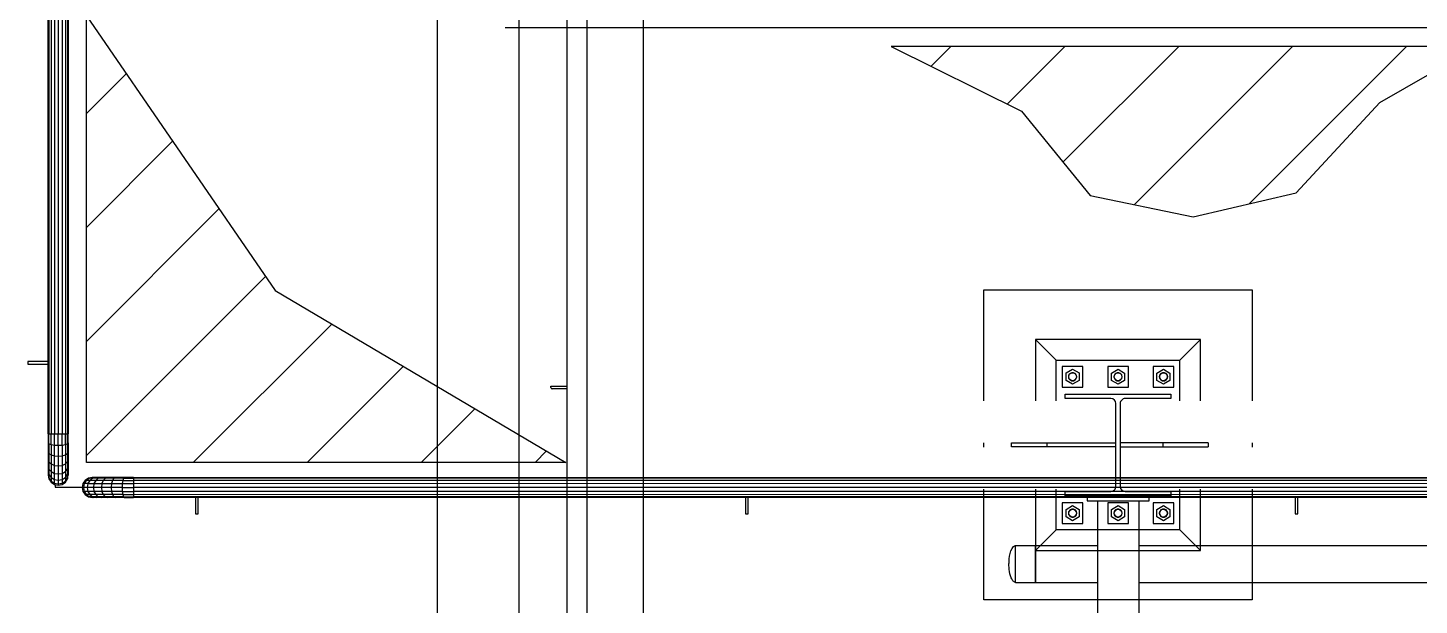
# Model space of a CAD drawing. Header units: metres. Extents: x 0 to 63075, y 0 to 44550.
# Drawn here: x 50129 to 50635, y 36799 to 37008 of the extents above; entities that cross this region are included whole.
import ezdxf

# ---------------------------------------------------------------- set-up
doc = ezdxf.new("R2010")
doc.units = ezdxf.units.M
doc.header["$LTSCALE"] = 75
for name, color, linetype in [('GSB', 7, 'Continuous'), ('ML6', 1, 'Continuous'), ('SL1', 8, 'Continuous')]:
    doc.layers.add(name, color=color, linetype=linetype)
pattern_1 = [(44.99813, (326091.56, -18363.04), (-137.8813, 137.8903), [])]

# ---------------------------------------------------------------- blocks, each defined once
blk = doc.blocks.new('A$C6bae614f')
at = {"layer": 'SL1'}
h = blk.add_hatch(dxfattribs=at)
h.set_pattern_fill('_USER', color=256, scale=195, angle=44.9981, style=0, pattern_type=0)
h.set_pattern_definition(pattern_1)
h.paths.add_polyline_path([(348578.7, 20628.5), (349282.9, 20212.6), (348121.8, 20212.6), (348121.8, 21293.2)])
h = blk.add_hatch(dxfattribs=at)
h.set_pattern_fill('_USER', color=256, scale=195, angle=44.9981, style=0, pattern_type=0)
h.set_pattern_definition(pattern_1)
h.paths.add_polyline_path([(351490.3, 21219.4), (350070.6, 21219.4), (350385.7, 21062.3), (350551.8, 20858.4), (350801.7, 20807.2), (351050.5, 20865.1), (351253.4, 21083.4)])
for p, q in [((349169.5, 16755.1), (349169.8, 25790.3)), ((349469.8, 25790.3), (349469.5, 17055.1)), ((349286, 16755.3), (349286.3, 25707.7)), ((349334.3, 16779.4), (349334.6, 25707.7)), ((348971.1, 22982), (348970.9, 16556.5)), ((348029.2, 20282.1), (348029.3, 21373.3)), ((348031.1, 21373.3), (348031.1, 20282.1)), ((348036.4, 21373.3), (348036.4, 20282.1)), ((348044.3, 21373.3), (348044.3, 20282.1)), ((348053.7, 21373.3), (348053.6, 20282.1)), ((348063, 21373.3), (348063, 20282.1)), ((348070.9, 21373.3), (348070.9, 20282.1)), ((348076.2, 21373.3), (348076.2, 20282.1)), ((348078.1, 21373.3), (348078, 20282.1)), ((352907.1, 21264), (349135.6, 21264.2)), ((350294.6, 20630), (350944.6, 20630)), ((350294.6, 20362), (350294.6, 20630)), ((350944.6, 20630), (350944.6, 20362)), ((350419.6, 20510), (350419.6, 20362)), ((350819.6, 20510), (350419.6, 20510)), ((350419.6, 20510), (350469.6, 20460)), ((350769.6, 20460), (350819.6, 20510)), ((350819.6, 20362), (350819.6, 20510)), ((347980.1, 20456.7), (347980.1, 20450.4)), ((348029.3, 20456.7), (347980.1, 20456.7)), ((347980.1, 20450.4), (348029.3, 20450.4)), ((350469.6, 20362), (350469.6, 20460)), ((350469.6, 20460), (350769.6, 20460)), ((350769.6, 20362), (350769.6, 20460)), ((350484.6, 20445), (350484.6, 20395)), ((350534.6, 20445), (350484.6, 20445)), ((350493.8, 20429.2), (350509.6, 20438.3)), ((350493.8, 20410.9), (350493.8, 20429.2)), ((350500.7, 20424.3), (350499.7, 20420)), ((350499.7, 20420), (350500.7, 20415.7)), ((350503.4, 20427.8), (350500.7, 20424.3)), ((350500.7, 20415.7), (350503.4, 20412.3)), ((350507.4, 20429.7), (350503.4, 20427.8)), ((350511.8, 20429.7), (350507.4, 20429.7)), ((350509.6, 20438.3), (350525.4, 20429.2)), ((350515.8, 20427.8), (350511.8, 20429.7)), ((350518.5, 20424.3), (350515.8, 20427.8)), ((350515.8, 20412.3), (350518.5, 20415.7)), ((350519.5, 20420), (350518.5, 20424.3)), ((350518.5, 20415.7), (350519.5, 20420)), ((350525.4, 20429.2), (350525.4, 20410.9)), ((350534.6, 20395), (350534.6, 20445)), ((350594.6, 20445), (350594.6, 20395)), ((350644.6, 20445), (350594.6, 20445)), ((350603.8, 20429.1), (350619.6, 20438.3)), ((350603.8, 20410.9), (350603.8, 20429.1)), ((350610.7, 20424.3), (350609.7, 20420)), ((350609.7, 20420), (350610.7, 20415.7)), ((350613.4, 20427.8), (350610.7, 20424.3)), ((350610.7, 20415.7), (350613.4, 20412.3)), ((350617.4, 20429.7), (350613.4, 20427.8)), ((350621.8, 20429.7), (350617.4, 20429.7)), ((350619.6, 20438.3), (350635.4, 20429.1)), ((350625.8, 20427.8), (350621.8, 20429.7)), ((350628.5, 20424.3), (350625.8, 20427.8)), ((350625.8, 20412.3), (350628.5, 20415.7)), ((350629.5, 20420), (350628.5, 20424.3)), ((350628.5, 20415.7), (350629.5, 20420)), ((350635.4, 20429.1), (350635.4, 20410.9)), ((350644.6, 20395), (350644.6, 20445)), ((350704.6, 20445), (350704.6, 20395)), ((350754.6, 20445), (350704.6, 20445)), ((350713.8, 20429.1), (350729.6, 20438.3)), ((350713.8, 20410.9), (350713.8, 20429.1)), ((350720.7, 20424.3), (350719.7, 20420)), ((350719.7, 20420), (350720.7, 20415.7)), ((350723.4, 20427.8), (350720.7, 20424.3)), ((350720.7, 20415.7), (350723.4, 20412.3)), ((350727.4, 20429.7), (350723.4, 20427.8)), ((350731.8, 20429.7), (350727.4, 20429.7)), ((350729.6, 20438.3), (350745.4, 20429.1)), ((350735.8, 20427.8), (350731.8, 20429.7)), ((350738.5, 20424.3), (350735.8, 20427.8)), ((350735.8, 20412.3), (350738.5, 20415.7)), ((350739.5, 20420), (350738.5, 20424.3)), ((350738.5, 20415.7), (350739.5, 20420)), ((350745.4, 20429.1), (350745.4, 20410.9)), ((350754.6, 20395), (350754.6, 20445)), ((349246.6, 20394), (349246.6, 20397.2)), ((349246.6, 20397.2), (349286.2, 20397.2)), ((349286.2, 20390.9), (349249.8, 20390.9)), ((350484.6, 20395), (350534.6, 20395)), ((350509.6, 20401.8), (350493.8, 20410.9)), ((350503.4, 20412.3), (350507.4, 20410.3)), ((350507.4, 20410.3), (350511.8, 20410.3)), ((350525.4, 20410.9), (350509.6, 20401.8)), ((350511.8, 20410.3), (350515.8, 20412.3)), ((350594.6, 20395), (350644.6, 20395)), ((350619.6, 20401.8), (350603.8, 20410.9)), ((350613.4, 20412.3), (350617.4, 20410.3)), ((350617.4, 20410.3), (350621.8, 20410.3)), ((350635.4, 20410.9), (350619.6, 20401.8)), ((350621.8, 20410.3), (350625.8, 20412.3)), ((350704.6, 20395), (350754.6, 20395)), ((350729.6, 20401.8), (350713.8, 20410.9)), ((350723.4, 20412.3), (350727.4, 20410.3)), ((350727.4, 20410.3), (350731.8, 20410.3)), ((350745.4, 20410.9), (350729.6, 20401.8)), ((350731.8, 20410.3), (350735.8, 20412.3)), ((350491.6, 20367.3), (350491.6, 20378)), ((350491.6, 20378), (350747.6, 20378)), ((350602.4, 20367.3), (350491.6, 20367.3)), ((350614.3, 20154.7), (350614.4, 20355.3)), ((350624.9, 20355.3), (350624.8, 20154.7)), ((350747.6, 20367.3), (350636.9, 20367.3)), ((350747.6, 20378), (350747.6, 20367.3)), ((348029.2, 20282.1), (348029.2, 20259.8)), ((348029.2, 20282.1), (348031.1, 20282.1)), ((348031.1, 20282.1), (348063, 20282.1)), ((348031.1, 20257.8), (348031.1, 20282.1)), ((348036.4, 20256), (348036.4, 20282.1)), ((348044.3, 20254.8), (348044.3, 20282.1)), ((348053.6, 20254.4), (348053.6, 20282.1)), ((348063, 20254.8), (348063, 20282.1)), ((348063, 20282.1), (348070.9, 20282.1)), ((348070.9, 20256), (348070.9, 20282.1)), ((348070.9, 20282.1), (348076.2, 20282.1)), ((348076.2, 20282.1), (348078, 20282.1)), ((348076.2, 20257.8), (348076.2, 20282.1)), ((348078, 20259.8), (348078, 20282.1)), ((348029.2, 20259.8), (348029.2, 20238.7)), ((348029.2, 20259.8), (348031.1, 20257.8)), ((348031.1, 20257.8), (348036.4, 20256)), ((348031.1, 20257.8), (348031.1, 20234.7)), ((348036.4, 20256), (348044.3, 20254.8)), ((348036.4, 20256), (348036.4, 20231.2)), ((348044.3, 20254.8), (348053.6, 20254.4)), ((348044.3, 20228.9), (348044.3, 20254.8)), ((348053.6, 20254.4), (348053.6, 20228.1)), ((348053.6, 20254.4), (348063, 20254.8)), ((348063, 20254.8), (348070.9, 20256)), ((348063, 20254.8), (348063, 20228.9)), ((348070.9, 20256), (348076.2, 20257.8)), ((348070.9, 20256), (348070.9, 20231.2)), ((348076.2, 20257.8), (348078, 20259.8)), ((348076.2, 20257.8), (348076.2, 20234.7)), ((348078, 20259.8), (348078, 20238.7)), ((350294.6, 20250), (350294.6, 20260)), ((350361.7, 20259.8), (350614.4, 20259.8)), ((350361.7, 20250.3), (350361.7, 20259.8)), ((350614.4, 20250.3), (350361.7, 20250.3)), ((350419.6, 20260), (350419.6, 20259.8)), ((350419.6, 20250.3), (350419.6, 20250)), ((350447.9, 20250.3), (350447.9, 20259.8)), ((350469.6, 20259.8), (350469.6, 20260)), ((350469.6, 20250), (350469.6, 20250.3)), ((350837.6, 20259.8), (350624.9, 20259.8)), ((350624.9, 20250.3), (350837.6, 20250.3)), ((350727.9, 20259.8), (350727.9, 20250.3)), ((350769.6, 20259.8), (350769.6, 20260)), ((350769.6, 20250), (350769.6, 20250.3)), ((350819.6, 20259.8), (350819.6, 20260)), ((350819.6, 20250), (350819.6, 20250.3)), ((350837.6, 20259.8), (350837.6, 20250.3)), ((350944.6, 20260), (350944.6, 20250)), ((348029.2, 20238.7), (348029.2, 20219.8)), ((348029.2, 20238.7), (348031.1, 20234.7)), ((348029.2, 20219.8), (348031.1, 20213.9)), ((348029.2, 20219.8), (348029.2, 20203.9)), ((348031.1, 20234.7), (348031.1, 20213.9)), ((348031.1, 20234.7), (348036.4, 20231.2)), ((348031.1, 20213.9), (348031.1, 20196.6)), ((348031.1, 20213.9), (348036.4, 20209)), ((348036.4, 20231.2), (348044.3, 20228.9)), ((348036.4, 20231.2), (348036.4, 20209)), ((348044.3, 20205.7), (348044.3, 20228.9)), ((348044.3, 20228.9), (348053.6, 20228.1)), ((348053.6, 20228.1), (348063, 20228.9)), ((348053.6, 20228.1), (348053.6, 20204.5)), ((348063, 20228.9), (348070.9, 20231.2)), ((348063, 20228.9), (348063, 20205.7)), ((348070.9, 20231.2), (348076.2, 20234.7)), ((348070.9, 20231.2), (348070.9, 20209)), ((348070.9, 20209), (348076.2, 20213.9)), ((348076.2, 20234.7), (348078, 20238.7)), ((348076.2, 20234.7), (348076.2, 20213.9)), ((348076.2, 20213.9), (348078, 20219.8)), ((348076.2, 20213.9), (348076.2, 20196.6)), ((348078, 20238.7), (348078, 20219.8)), ((348078, 20219.8), (348078, 20203.9)), ((348029.2, 20203.9), (348029.2, 20192)), ((348029.2, 20203.9), (348031.1, 20196.6)), ((348029.2, 20192), (348031.1, 20183.6)), ((348029.2, 20192), (348029.2, 20184.6)), ((348029.2, 20184.6), (348029.2, 20182.1)), ((348029.2, 20184.6), (348031.1, 20175.5)), ((348029.2, 20182.1), (348031.1, 20172.8)), ((348031.1, 20196.6), (348031.1, 20183.6)), ((348031.1, 20196.6), (348036.4, 20190.4)), ((348031.1, 20183.6), (348031.1, 20175.5)), ((348031.1, 20183.6), (348036.4, 20176.5)), ((348036.4, 20209), (348044.3, 20205.7)), ((348036.4, 20209), (348036.4, 20190.4)), ((348036.4, 20190.4), (348044.3, 20186.3)), ((348036.4, 20190.4), (348036.4, 20176.5)), ((348044.3, 20205.7), (348053.6, 20204.5)), ((348044.3, 20186.3), (348044.3, 20205.7)), ((348044.3, 20171.7), (348044.3, 20186.3)), ((348044.3, 20186.3), (348053.6, 20184.8)), ((348053.6, 20204.5), (348063, 20205.7)), ((348053.6, 20204.5), (348053.6, 20184.8)), ((348053.6, 20184.8), (348063, 20186.3)), ((348053.6, 20184.8), (348053.6, 20170)), ((348063, 20205.7), (348070.9, 20209)), ((348063, 20205.7), (348063, 20186.3)), ((348063, 20186.3), (348070.9, 20190.4)), ((348063, 20186.3), (348063, 20171.7)), ((348070.9, 20209), (348070.9, 20190.4)), ((348070.9, 20190.4), (348076.2, 20196.6)), ((348070.9, 20190.4), (348070.9, 20176.5)), ((348070.9, 20176.5), (348076.2, 20183.6)), ((348076.2, 20196.6), (348078, 20203.9)), ((348076.2, 20196.6), (348076.2, 20183.6)), ((348076.2, 20183.6), (348078, 20192)), ((348076.2, 20175.5), (348078, 20184.6)), ((348076.2, 20183.6), (348076.2, 20175.5)), ((348076.2, 20172.8), (348078, 20182.1)), ((348078, 20203.9), (348078, 20192)), ((348078, 20192), (348078, 20184.6)), ((348078, 20184.6), (348078, 20182.1)), ((348031.1, 20175.5), (348031.1, 20172.8)), ((348031.1, 20175.5), (348036.4, 20167.8)), ((348031.1, 20172.8), (348031.1, 20172.8)), ((348031.1, 20172.8), (348036.4, 20164.8)), ((348031.1, 20172.8), (348036.4, 20164.8)), ((348036.4, 20176.5), (348036.4, 20167.8)), ((348036.4, 20176.5), (348044.3, 20171.7)), ((348036.4, 20167.8), (348036.4, 20164.8)), ((348036.4, 20167.8), (348044.3, 20162.6)), ((348036.4, 20164.8), (348036.4, 20164.8)), ((348036.4, 20164.8), (348044.3, 20159.6)), ((348036.4, 20164.8), (348044.3, 20159.6)), ((348044.3, 20171.7), (348053.6, 20170)), ((348044.3, 20162.6), (348044.3, 20171.7)), ((348044.3, 20162.6), (348053.6, 20160.8)), ((348044.3, 20162.6), (348044.3, 20159.6)), ((348044.3, 20159.6), (348044.3, 20159.6)), ((348044.3, 20159.6), (348053.6, 20157.7)), ((348044.3, 20159.6), (348053.6, 20157.7)), ((348046.6, 20159.1), (348046.6, 20152.6)), ((348046.6, 20152.6), (348111.7, 20152.6)), ((348053.6, 20170), (348063, 20171.7)), ((348053.6, 20170), (348053.6, 20160.8)), ((348053.6, 20160.8), (348063, 20162.6)), ((348053.6, 20160.8), (348053.6, 20157.7)), ((348053.6, 20157.7), (348063, 20159.6)), ((348053.6, 20157.7), (348063, 20159.6)), ((348053.6, 20157.7), (348053.6, 20157.7)), ((348063, 20171.7), (348070.9, 20176.5)), ((348063, 20171.7), (348063, 20162.6)), ((348063, 20162.6), (348070.9, 20167.8)), ((348063, 20159.6), (348070.9, 20164.8)), ((348063, 20159.6), (348070.9, 20164.8)), ((348063, 20162.6), (348063, 20159.6)), ((348063, 20159.6), (348063, 20159.6)), ((348070.9, 20176.5), (348070.9, 20167.8)), ((348070.9, 20167.8), (348076.2, 20175.5)), ((348070.9, 20164.8), (348076.2, 20172.8)), ((348070.9, 20164.8), (348076.2, 20172.8)), ((348070.9, 20167.8), (348070.9, 20164.8)), ((348070.9, 20164.8), (348070.9, 20164.8)), ((348076.2, 20175.5), (348076.2, 20172.8)), ((348076.2, 20172.8), (348076.2, 20172.8)), ((348113.4, 20161.4), (348111.6, 20152.1)), ((348208.3, 20152.1), (348111.6, 20152.1)), ((348111.6, 20152.1), (348113.4, 20142.8)), ((348118.7, 20169.3), (348113.4, 20161.4)), ((348125.5, 20161.4), (348113.4, 20161.4)), ((348116.5, 20161.4), (348114.7, 20152.1)), ((348114.7, 20152.1), (348116.5, 20142.8)), ((348121.6, 20169.3), (348116.5, 20161.4)), ((348126.6, 20174.6), (348118.7, 20169.3)), ((348121.6, 20169.3), (348118.7, 20169.3)), ((348129.4, 20174.6), (348121.6, 20169.3)), ((348130.3, 20169.3), (348121.6, 20169.3)), ((348125.5, 20161.4), (348123.9, 20152.1)), ((348123.9, 20152.1), (348125.5, 20142.8)), ((348130.3, 20169.3), (348125.5, 20161.4)), ((348125.5, 20161.4), (348208.7, 20161.4)), ((348136, 20176.5), (348126.6, 20174.6)), ((348129.4, 20174.6), (348126.6, 20174.6)), ((348138.5, 20176.5), (348129.4, 20174.6)), ((348137.4, 20174.6), (348129.4, 20174.6)), ((348137.4, 20174.6), (348130.3, 20169.3)), ((348209.9, 20169.3), (348130.3, 20169.3)), ((348138.5, 20176.5), (348136, 20176.5)), ((348145.9, 20176.5), (348137.4, 20174.6)), ((348211.6, 20174.6), (348137.4, 20174.6)), ((348192.6, 20176.5), (348138.5, 20176.5)), ((348140.1, 20161.4), (348138.7, 20152.1)), ((348138.7, 20152.1), (348140.1, 20142.8)), ((348144.3, 20169.3), (348140.1, 20161.4)), ((348150.5, 20174.6), (348144.3, 20169.3)), ((348157.8, 20176.5), (348150.5, 20174.6)), ((348159.5, 20161.4), (348158.4, 20152.1)), ((348158.4, 20152.1), (348159.5, 20142.8)), ((348162.8, 20169.3), (348159.5, 20161.4)), ((348167.8, 20174.6), (348162.8, 20169.3)), ((348173.6, 20176.5), (348167.8, 20174.6)), ((348182.8, 20161.4), (348182, 20152.1)), ((348182, 20152.1), (348182.8, 20142.8)), ((348185.1, 20169.3), (348182.8, 20161.4)), ((348188.5, 20174.6), (348185.1, 20169.3)), ((348192.6, 20176.5), (348188.5, 20174.6)), ((348213.7, 20176.5), (348192.6, 20176.5)), ((348208.7, 20161.4), (348208.3, 20152.1)), ((348208.3, 20152.1), (348235.9, 20152.1)), ((348208.3, 20152.1), (348208.7, 20142.8)), ((348209.9, 20169.3), (348208.7, 20161.4)), ((348208.7, 20161.4), (348235.9, 20161.4)), ((348211.6, 20174.6), (348209.9, 20169.3)), ((348209.9, 20169.3), (348235.9, 20169.3)), ((348213.7, 20176.5), (348211.6, 20174.6)), ((348211.6, 20174.6), (348235.9, 20174.6)), ((348235.9, 20176.5), (348213.7, 20176.5)), ((348235.9, 20152.1), (348235.9, 20129.5)), ((348235.9, 20176.5), (353109.1, 20176.3)), ((348235.9, 20176.5), (348235.9, 20174.6)), ((353109.1, 20174.5), (348235.9, 20174.6)), ((348235.9, 20174.6), (348235.9, 20169.3)), ((348235.9, 20169.3), (348235.9, 20161.4)), ((354024.6, 20169.2), (348235.9, 20169.3)), ((354024.6, 20161.2), (348235.9, 20161.4)), ((348235.9, 20161.4), (348235.9, 20152.1)), ((354024.6, 20151.9), (348235.9, 20152.1)), ((350294.6, 19880), (350294.6, 20148)), ((350419.6, 20148), (350419.6, 20000)), ((350469.6, 20050), (350469.6, 20148)), ((350769.6, 20050), (350769.6, 20148)), ((350819.6, 20000), (350819.6, 20148)), ((350944.6, 20148), (350944.6, 19880)), ((348113.4, 20142.8), (348118.7, 20134.8)), ((348116.5, 20142.8), (348113.4, 20142.8)), ((348116.5, 20142.8), (348121.6, 20134.8)), ((348125.5, 20142.8), (348116.5, 20142.8)), ((348121.6, 20134.8), (348118.7, 20134.8)), ((348118.7, 20134.8), (348126.6, 20129.5)), ((348130.3, 20134.8), (348121.6, 20134.8)), ((348121.6, 20134.8), (348129.4, 20129.5)), ((348125.5, 20142.8), (348130.3, 20134.8)), ((348208.7, 20142.8), (348125.5, 20142.8)), ((348126.6, 20129.5), (348135.9, 20127.7)), ((348129.4, 20129.5), (348126.6, 20129.5)), ((348137.4, 20129.5), (348129.4, 20129.5)), ((348129.4, 20129.5), (348138.5, 20127.7)), ((348130.3, 20134.8), (348137.4, 20129.5)), ((348209.9, 20134.8), (348130.3, 20134.8)), ((348138.5, 20127.7), (348135.9, 20127.7)), ((348137.4, 20129.5), (348145.9, 20127.7)), ((348150.5, 20129.5), (348137.4, 20129.5)), ((348213.7, 20127.7), (348138.5, 20127.7)), ((348140.1, 20142.8), (348144.3, 20134.8)), ((348144.3, 20134.8), (348150.5, 20129.5)), ((348211.6, 20129.5), (348150.5, 20129.5)), ((348150.5, 20129.5), (348157.8, 20127.7)), ((348159.5, 20142.8), (348162.8, 20134.8)), ((348162.8, 20134.8), (348167.8, 20129.5)), ((348167.8, 20129.5), (348173.6, 20127.7)), ((348182.8, 20142.8), (348185.1, 20134.8)), ((348185.1, 20134.8), (348188.5, 20129.5)), ((348188.5, 20129.5), (348192.6, 20127.7)), ((348208.7, 20142.8), (348235.9, 20142.8)), ((348208.7, 20142.8), (348209.9, 20134.8)), ((348209.9, 20134.8), (348235.9, 20134.8)), ((348209.9, 20134.8), (348211.6, 20129.5)), ((348211.6, 20129.5), (348213.7, 20127.7)), ((348211.6, 20129.5), (348235.9, 20129.5)), ((348213.7, 20127.7), (348235.9, 20127.7)), ((354024.6, 20134.7), (348235.9, 20134.8)), ((348235.9, 20129.5), (348235.9, 20127.7)), ((354024.6, 20129.4), (348235.9, 20129.5)), ((354024.6, 20127.5), (348235.9, 20127.7)), ((354024.6, 20142.6), (348235.9, 20142.8)), ((348385.9, 20127.7), (348385.9, 20088.6)), ((348392.3, 20088.6), (348392.3, 20127.7)), ((349717.4, 20127.6), (349717.4, 20088.5)), ((349723.7, 20088.5), (349723.7, 20127.6)), ((350534.6, 20115), (350484.6, 20115)), ((350484.6, 20115), (350484.6, 20065)), ((350491.6, 20132), (350491.6, 20142.7)), ((350491.6, 20142.7), (350602.3, 20142.7)), ((350747.6, 20132), (350491.6, 20132)), ((350534.6, 20065), (350534.6, 20115)), ((350544.6, 20127.6), (350544.6, 20119.5)), ((350544.6, 20119.5), (350694.6, 20119.5)), ((350569.6, 20119.5), (350569.6, 19005)), ((350594.6, 20115), (350594.6, 20065)), ((350644.6, 20115), (350594.6, 20115)), ((350636.8, 20142.7), (350747.6, 20142.7)), ((350644.6, 20065), (350644.6, 20115)), ((350669.6, 20119.5), (350669.6, 19005)), ((350694.6, 20119.5), (350694.6, 20127.6)), ((350704.6, 20115), (350704.6, 20065)), ((350754.6, 20115), (350704.6, 20115)), ((350747.6, 20142.7), (350747.6, 20132)), ((350754.6, 20065), (350754.6, 20115)), ((351048.8, 20127.6), (351048.8, 20088.5)), ((351055.1, 20088.5), (351055.1, 20127.6)), ((348385.9, 20088.6), (348392.3, 20088.6)), ((349717.4, 20088.5), (349723.7, 20088.5)), ((350493.8, 20099.2), (350509.6, 20108.3)), ((350493.8, 20080.9), (350493.8, 20099.2)), ((350509.6, 20071.8), (350493.8, 20080.9)), ((350500.7, 20094.3), (350499.7, 20090)), ((350499.7, 20090), (350500.7, 20085.7)), ((350503.4, 20097.8), (350500.7, 20094.3)), ((350500.7, 20085.7), (350503.4, 20082.3)), ((350507.4, 20099.7), (350503.4, 20097.8)), ((350503.4, 20082.3), (350507.4, 20080.3)), ((350511.8, 20099.7), (350507.4, 20099.7)), ((350507.4, 20080.3), (350511.8, 20080.3)), ((350509.6, 20108.3), (350525.4, 20099.2)), ((350525.4, 20080.9), (350509.6, 20071.8)), ((350515.8, 20097.8), (350511.8, 20099.7)), ((350511.8, 20080.3), (350515.8, 20082.3)), ((350518.5, 20094.3), (350515.8, 20097.8)), ((350515.8, 20082.3), (350518.5, 20085.7)), ((350519.5, 20090), (350518.5, 20094.3)), ((350518.5, 20085.7), (350519.5, 20090)), ((350525.4, 20099.2), (350525.4, 20080.9)), ((350603.8, 20099.1), (350619.6, 20108.3)), ((350603.8, 20080.9), (350603.8, 20099.1)), ((350619.6, 20071.8), (350603.8, 20080.9)), ((350610.7, 20094.3), (350609.7, 20090)), ((350609.7, 20090), (350610.7, 20085.7)), ((350613.4, 20097.8), (350610.7, 20094.3)), ((350610.7, 20085.7), (350613.4, 20082.3)), ((350617.4, 20099.7), (350613.4, 20097.8)), ((350613.4, 20082.3), (350617.4, 20080.3)), ((350621.8, 20099.7), (350617.4, 20099.7)), ((350617.4, 20080.3), (350621.8, 20080.3)), ((350619.6, 20108.3), (350635.4, 20099.1)), ((350635.4, 20080.9), (350619.6, 20071.8)), ((350625.8, 20097.8), (350621.8, 20099.7)), ((350621.8, 20080.3), (350625.8, 20082.3)), ((350628.5, 20094.3), (350625.8, 20097.8)), ((350625.8, 20082.3), (350628.5, 20085.7)), ((350629.5, 20090), (350628.5, 20094.3)), ((350628.5, 20085.7), (350629.5, 20090)), ((350635.4, 20099.1), (350635.4, 20080.9)), ((350713.8, 20099.1), (350729.6, 20108.3)), ((350713.8, 20080.9), (350713.8, 20099.1)), ((350729.6, 20071.8), (350713.8, 20080.9)), ((350720.7, 20094.3), (350719.7, 20090)), ((350719.7, 20090), (350720.7, 20085.7)), ((350723.4, 20097.8), (350720.7, 20094.3)), ((350720.7, 20085.7), (350723.4, 20082.3)), ((350727.4, 20099.7), (350723.4, 20097.8)), ((350723.4, 20082.3), (350727.4, 20080.3)), ((350731.8, 20099.7), (350727.4, 20099.7)), ((350727.4, 20080.3), (350731.8, 20080.3)), ((350729.6, 20108.3), (350745.4, 20099.1)), ((350745.4, 20080.9), (350729.6, 20071.8)), ((350735.8, 20097.8), (350731.8, 20099.7)), ((350731.8, 20080.3), (350735.8, 20082.3)), ((350738.5, 20094.3), (350735.8, 20097.8)), ((350735.8, 20082.3), (350738.5, 20085.7)), ((350739.5, 20090), (350738.5, 20094.3)), ((350738.5, 20085.7), (350739.5, 20090)), ((350745.4, 20099.1), (350745.4, 20080.9)), ((351048.8, 20088.5), (351055.1, 20088.5)), ((350419.6, 20000), (350469.6, 20050)), ((350769.6, 20050), (350469.6, 20050)), ((350484.6, 20065), (350534.6, 20065)), ((350594.6, 20065), (350644.6, 20065)), ((350704.6, 20065), (350754.6, 20065)), ((350769.6, 20050), (350819.6, 20000)), ((350371.6, 19922.6), (350371.6, 20011.5)), ((350371.6, 20011.5), (350419.6, 20011.5)), ((350419.6, 19922.6), (350419.6, 20011.5)), ((350419.6, 20011.5), (350419.6, 19922.6)), ((350419.6, 20011.5), (350569.6, 20011.5)), ((350669.6, 20011.5), (353881, 20011.4)), ((350419.6, 20000), (350819.6, 20000)), ((350371.6, 19922.6), (350419.6, 19922.6)), ((350419.6, 19922.6), (350569.6, 19922.6)), ((350669.6, 19922.6), (353881, 19922.5)), ((350944.6, 19880), (350294.6, 19880))]:
    blk.add_line(p, q, dxfattribs=at)
for points in [[(348578.7, 20628.5), (349282.9, 20212.6), (348121.8, 20212.6), (348121.8, 21293.2)], [(351490.3, 21219.4), (350070.6, 21219.4), (350385.7, 21062.3), (350551.8, 20858.4), (350801.7, 20807.2), (351050.5, 20865.1), (351253.4, 21083.4)]]:
    blk.add_lwpolyline(points, close=True, dxfattribs=at)
for centre in [(350509.6, 20420), (350619.6, 20420), (350729.6, 20420), (350509.6, 20090), (350619.6, 20090), (350729.6, 20090)]:
    blk.add_circle(centre, 9.5, dxfattribs=at)
for centre, radius, start, end in [((349249.8, 20394), 3.17, 179.9981, 269.9981), ((350602.4, 20355.3), 12, 359.9981, 89.9961), ((350636.9, 20355.3), 12, 89.9961, 179.9981), ((350602.3, 20154.7), 12, 269.9961, 359.9981), ((350636.8, 20154.7), 12, 179.9981, 269.9961)]:
    blk.add_arc(centre, radius, start, end, dxfattribs=at)
for points, knots in [([(350355.6, 19967), (350355.6, 19971.2), (350355.8, 19975.5), (350356.3, 19979.6), (350357.2, 19988.2), (350358.8, 19997), (350363, 20004.5), (350364, 20006.3), (350365.3, 20008.1), (350366.9, 20009.5), (350367.7, 20010.2), (350368.6, 20010.8), (350369.6, 20011.1), (350370.3, 20011.4), (350370.9, 20011.5), (350371.6, 20011.5)], [0, 0, 0, 0, 0.01263635, 0.01263635, 0.01263635, 0.03837539, 0.03837539, 0.03837539, 0.04474952, 0.04474952, 0.04474952, 0.04793876, 0.04793876, 0.04793876, 0.04991881, 0.04991881, 0.04991881, 0.04991881]), ([(350371.6, 19922.6), (350371, 19922.6), (350370.3, 19922.7), (350369.7, 19922.9), (350369.1, 19923.1), (350368.5, 19923.4), (350368, 19923.7), (350367.3, 19924.2), (350366.6, 19924.7), (350366.1, 19925.3), (350365.2, 19926.2), (350364.5, 19927.1), (350363.8, 19928.1), (350362.8, 19929.8), (350361.9, 19931.6), (350361.1, 19933.4), (350359.8, 19936.7), (350358.8, 19940.1), (350358, 19943.6), (350356.5, 19950.1), (350355.8, 19956.8), (350355.6, 19963.4), (350355.6, 19964.6), (350355.6, 19965.8), (350355.6, 19967)], [0, 0, 0, 0, 0.00189174, 0.00189174, 0.00189174, 0.00384128, 0.00384128, 0.00384128, 0.00630601, 0.00630601, 0.00630601, 0.00992105, 0.00992105, 0.00992105, 0.01585442, 0.01585442, 0.01585442, 0.02650112, 0.02650112, 0.02650112, 0.04647223, 0.04647223, 0.04647223, 0.05006977, 0.05006977, 0.05006977, 0.05006977])]:
    blk.add_open_spline(points, degree=3, knots=knots, dxfattribs=at)
blk = doc.blocks.new('zw$15D4')
at = {"layer": 'ML6', "xscale": 0.2502808837766805, "yscale": 0.2502808837766805, "zscale": 0.2502808837766805}
blk.add_blockref('A$C6bae614f', (-85544.74, -3177.34), dxfattribs=at)

msp = doc.modelspace()

# ---------------------------------------------------------------- block references
at = {"layer": 'GSB', "xscale": 0.6000000000000068, "yscale": 0.6000000000000068, "zscale": 0.6000000000000068}
msp.add_blockref('zw$15D4', (49200, 35721.63), dxfattribs=at)

doc.saveas('drawing.dxf')
